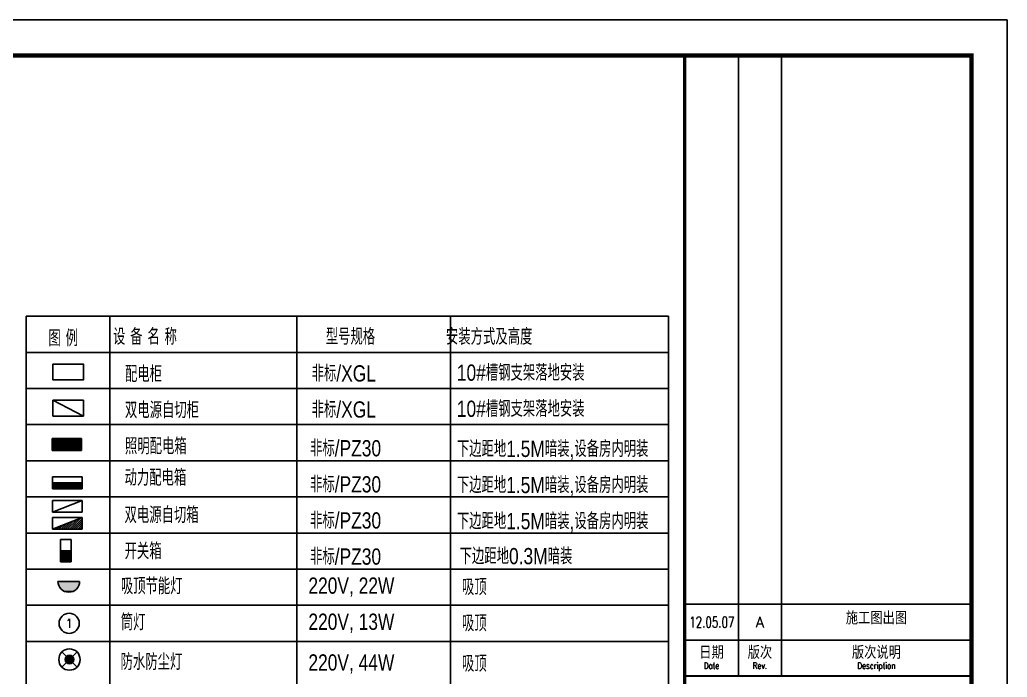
# Model space of a CAD drawing. Extents: x -336391 to 664021, y -458009 to -178412.
# Drawn here: x -50162 to -22611, y -321666 to -303329 of the extents above; entities that cross this region are included whole.
import ezdxf
from ezdxf.enums import TextEntityAlignment as Align

# ---------------------------------------------------------------- set-up
doc = ezdxf.new("R2010")
doc.units = 0
doc.header["$LTSCALE"] = 1000
doc.header["$MEASUREMENT"] = 0
doc.layers.get('0').update_dxf_attribs({"linetype": 'CONTINUOUS'})
doc.layers.add('EQUIP', color=3, linetype='CONTINUOUS')
doc.layers.add('图框', color=7, linetype='CONTINUOUS')
doc.styles.add('_COMPLEX', font='COMPLEX.shx', dxfattribs={"width": 0.75})
doc.styles.add('IDQSTYLE', font='tjromand.shx', dxfattribs={"width": 0.7, "bigfont": 'tjhztxt.shx'})
doc.styles.get("Standard").update_dxf_attribs({"font": 'simplex.shx', "bigfont": 'hztxt.shx'})
doc.styles.add('TKZ1_tjhts.shx', font='tjromant.shx', dxfattribs={"bigfont": 'tjhts.shx'})
doc.styles.add('TKZ2_tjkts.shx', font='tjromant.shx', dxfattribs={"bigfont": 'tjkts.shx'})

# ---------------------------------------------------------------- blocks, each defined once
blk = doc.blocks.new('_LINKPT1')
at = {"color": 0}
blk.add_line((0, 0), (0, 0), dxfattribs=at)
blk = doc.blocks.new('_Y18TZW')
blk.add_line((-0.5, 0), (0.5, 0))
blk.add_arc((0, 0), 0.5, 180, 0)
for points in [[(0.433, -0.25), (-0.433, -0.25), (0.5, 0), (-0.5, 0)], [(0.25, -0.433), (-0.25, -0.433), (0.433, -0.25), (-0.433, -0.25)], [(0, -0.5), (0, -0.5), (0.25, -0.433), (-0.25, -0.433)]]:
    blk.add_solid(points)
at = {"xscale": 0.002, "yscale": 0.002, "zscale": 0.002}
for p in [(-0.5, 0), (-0.5, 0), (-0.5, 0), (0, 0), (0.5, 0), (0.5, 0), (0.5, 0), (0, -0.5), (0, -0.5), (0, -0.5)]:
    blk.add_blockref('_LINKPT1', p, dxfattribs=at)
at = {"flags": 9}
blk.add_attdef('A', (0, 0), '', height=0.00002, dxfattribs=at)
blk = doc.blocks.new('*X78')
at = {"color": 0}
for p, q in [((-250, 33), (-83, 200)), ((-250, 68), (-118, 200)), ((-250, 104), (-154, 200)), ((-250, 139), (-189, 200)), ((-250, 174), (-224, 200)), ((-247, 0), (-47, 200)), ((-212, 0), (-12, 200)), ((-177, 0), (23, 200)), ((-141, 0), (59, 200)), ((-106, 0), (94, 200)), ((-71, 0), (129, 200)), ((-35, 0), (165, 200)), ((0, 0), (200, 200)), ((35, 0), (235, 200)), ((71, 0), (250, 179)), ((106, 0), (250, 144)), ((141, 0), (250, 109)), ((177, 0), (250, 73)), ((212, 0), (250, 38)), ((247, 0), (250, 3))]:
    blk.add_line(p, q, dxfattribs=at)
blk = doc.blocks.new('_Z3')
at = {"color": 0}
for p, q in [((-0.75, 0.6), (-0.75, 0)), ((0.75, 0.6), (-0.75, 0.6)), ((0.75, 0), (0.75, 0.6)), ((-0.75, 0), (0.75, 0))]:
    blk.add_line(p, q, dxfattribs=at)
at = {"color": 0, "const_width": 0.6}
blk.add_lwpolyline([(-0.75, 0.3), (0.75, 0.3)], dxfattribs=at)
at = {"color": 0, "xscale": 0.003, "yscale": 0.003, "zscale": 0.003}
blk.add_blockref('*X78', (0, 0), dxfattribs=at)
at = {"color": 0}
for p in [(0, 0.6), (-0.75, 0.3), (0, 0), (0.75, 0.3)]:
    blk.add_blockref('_LINKPT1', p, dxfattribs=at)
at = {"color": 0, "width": 0.8, "flags": 9}
blk.add_attdef('A', (0, 0), '', height=0.00003, dxfattribs=at)
blk = doc.blocks.new('KY2K6757')
for p, q in [((0.775, 0.405), (-0.785, 0.405)), ((-0.785, 0.405), (-0.785, -0.395)), ((0.775, -0.395), (0.775, 0.405)), ((-0.785, -0.395), (0.775, -0.395))]:
    blk.add_line(p, q)
at = {"const_width": 0.04}
blk.add_lwpolyline([(-0.785, 0.405), (-0.785, -0.395), (0.775, -0.395), (0.775, 0.405)], close=True, dxfattribs=at)
at = {"xscale": 0.002, "yscale": 0.002, "zscale": 0.002}
for p in [(-0.785, 0.005), (-0.005, 0.405), (0.775, 0.005), (-0.005, -0.395)]:
    blk.add_blockref('_LINKPT1', p, dxfattribs=at)
at = {"flags": 9}
blk.add_attdef('A', (0, 0), '', height=0.00002, dxfattribs=at)
blk = doc.blocks.new('_Y12THI')
at = {"color": 0}
for p, q in [((-0.354, 0.354), (0.354, -0.354)), ((0.354, 0.354), (-0.354, -0.354))]:
    blk.add_line(p, q, dxfattribs=at)
for radius in [0.5, 0.2]:
    blk.add_circle((0, 0), radius, dxfattribs=at)
for points in [[(-0.173, 0.1), (0.173, 0.1), (-0.2, 0), (0.2, 0)], [(-0.173, -0.1), (0.173, -0.1), (-0.2, 0), (0.2, 0)], [(-0.1, 0.173), (0.1, 0.173), (-0.173, 0.1), (0.173, 0.1)], [(0, 0.2), (0, 0.2), (-0.1, 0.173), (0.1, 0.173)], [(-0.1, -0.173), (0.1, -0.173), (-0.173, -0.1), (0.173, -0.1)], [(0, -0.2), (0, -0.2), (-0.1, -0.173), (0.1, -0.173)]]:
    blk.add_solid(points, dxfattribs=at)
for p in [(0, 0.5), (-0.5, 0), (0.5, 0), (0, -0.5)]:
    blk.add_blockref('_LINKPT1', p, dxfattribs=at)
at = {"color": 0, "width": 0.8, "flags": 9}
blk.add_attdef('A', (0, 0), '', height=0.00002, dxfattribs=at)
blk = doc.blocks.new('*X87')
at = {"color": 0}
for p, q in [((-250, 33), (-183, 100)), ((-250, 68), (-218, 100)), ((-247, 0), (-147, 100)), ((-212, 0), (-112, 100)), ((-177, 0), (-77, 100)), ((-141, 0), (-41, 100)), ((-106, 0), (-6, 100)), ((-71, 0), (29, 100)), ((-35, 0), (65, 100)), ((0, 0), (100, 100)), ((35, 0), (135, 100)), ((71, 0), (171, 100)), ((106, 0), (206, 100)), ((141, 0), (241, 100)), ((177, 0), (250, 73)), ((212, 0), (250, 38)), ((247, 0), (250, 3))]:
    blk.add_line(p, q, dxfattribs=at)
blk = doc.blocks.new('_Z1')
at = {"color": 0}
for p, q in [((-0.75, 0.6), (-0.75, 0)), ((0.75, 0.6), (-0.75, 0.6)), ((0.75, 0), (0.75, 0.6)), ((-0.75, 0.3), (0.75, 0.3)), ((-0.75, 0), (0.75, 0))]:
    blk.add_line(p, q, dxfattribs=at)
at = {"color": 0, "const_width": 0.3}
blk.add_lwpolyline([(-0.75, 0.15), (0.75, 0.15)], dxfattribs=at)
at = {"color": 0}
for p in [(0, 0.6), (-0.75, 0.3), (0, 0), (0.75, 0.3)]:
    blk.add_blockref('_LINKPT1', p, dxfattribs=at)
at = {"color": 0, "xscale": 0.003, "yscale": 0.003, "zscale": 0.003}
blk.add_blockref('*X87', (0, 0), dxfattribs=at)
at = {"color": 0, "width": 0.8, "flags": 9}
blk.add_attdef('A', (0, 0), '', height=0.00003, dxfattribs=at)
blk.add_attdef('A', (0, 0), '', height=0.00003, dxfattribs=at)
blk = doc.blocks.new('*X47')
at = {"color": 0}
for p, q in [((35, 0), (226, 190)), ((71, 0), (250, 179)), ((-247, 0), (-246, 2)), ((-212, 0), (-187, 25)), ((-177, 0), (-128, 49)), ((-141, 0), (-69, 72)), ((-106, 0), (-10, 96)), ((-71, 0), (49, 120)), ((-35, 0), (108, 143)), ((0, 0), (167, 167)), ((106, 0), (250, 144)), ((141, 0), (250, 109)), ((177, 0), (250, 73)), ((212, 0), (250, 38)), ((247, 0), (250, 3))]:
    blk.add_line(p, q, dxfattribs=at)
blk = doc.blocks.new('_Z5')
at = {"color": 0}
for p, q in [((-0.75, 0.6), (-0.75, 0)), ((0.75, 0.6), (-0.75, 0.6)), ((-0.75, 0), (0.75, 0.6)), ((0.75, 0), (0.75, 0.6)), ((-0.75, 0), (0.75, 0))]:
    blk.add_line(p, q, dxfattribs=at)
blk.add_solid([(-0.75, 0), (0.75, 0), (0.75, 0.6)], dxfattribs=at)
at = {"color": 0, "xscale": 0.003, "yscale": 0.003, "zscale": 0.003}
blk.add_blockref('*X47', (0, 0), dxfattribs=at)
at = {"color": 0}
for p in [(0, 0.6), (-0.75, 0.3), (0, 0), (0.75, 0.3)]:
    blk.add_blockref('_LINKPT1', p, dxfattribs=at)
at = {"color": 0, "width": 0.8, "flags": 9}
blk.add_attdef('A', (0, 0), '', height=0.00003, dxfattribs=at)
blk = doc.blocks.new('AL1IWTZO')
blk.add_circle((0, 0), 0.5)
at = {"xscale": 0.002, "yscale": 0.002, "zscale": 0.002}
for p in [(0, 0.5), (-0.5, 0), (0.5, 0), (0, -0.5)]:
    blk.add_blockref('_LINKPT1', p, dxfattribs=at)
at = {"style": '_COMPLEX', "width": 0.8, "flags": 8}
blk.add_attdef('$TEXT$', text='', height=0.46, dxfattribs=at).set_placement((0, 0), align=Align.MIDDLE_CENTER)
at = {"flags": 9}
blk.add_attdef('A', (0, 0), '', height=0.00002, dxfattribs=at)
blk = doc.blocks.new('_Z24QJI')
at = {"color": 0}
for p, q in [((-0.75, 0), (0.75, 0.6)), ((0.75, 0.6), (-0.75, 0.6)), ((-0.75, 0.6), (-0.75, 0)), ((0.75, 0), (0.75, 0.6)), ((-0.75, 0), (0.75, 0))]:
    blk.add_line(p, q, dxfattribs=at)
for p in [(0, 0.6), (-0.75, 0.3), (0, 0), (0.75, 0.3)]:
    blk.add_blockref('_LINKPT1', p, dxfattribs=at)
at = {"color": 0, "width": 0.8, "flags": 9}
blk.add_attdef('A', (0, 0), '', height=0.00002, dxfattribs=at)
blk = doc.blocks.new('A$C15410C04')
for p, q in [((76600, 58400), (76600, 41100)), ((77800, 58400), (77800, 41100)), ((75100, 42100), (76300, 42100)), ((75100, 42100), (83100, 42100)), ((75100, 41100), (83100, 41100))]:
    blk.add_line(p, q)
for points, const_width in [([(75100, 58400), (75100, 1000)], 100), ([(75100, 41100), (83100, 41100)], 60)]:
    blk.add_lwpolyline(points, dxfattribs=dict(const_width=const_width))
at = {"layer": '图框'}
for p, q in [((84100, 59400), (0, 59400)), ((84100, 0), (84100, 59400)), ((75100, 43100), (83100, 43100))]:
    blk.add_line(p, q, dxfattribs=at)
at = {"layer": '图框', "const_width": 120}
blk.add_lwpolyline([(83100, 58400), (2500, 58400), (2500, 1000), (83100, 1000)], close=True, dxfattribs=at)
at = {"style": 'TKZ2_tjkts.shx'}
for s, p in [('日期', (75850, 41755)), ('版次', (77200, 41755)), ('版次说明', (80450, 41755))]:
    blk.add_text(s, height=360, dxfattribs=at).set_placement(p, align=Align.MIDDLE_CENTER)
at = {"style": 'TKZ2_tjkts.shx', "width": 0.8}
for s, p in [('Date', (75850, 41385)), ('Rev.', (77200, 41385)), ('Description', (80450, 41385))]:
    blk.add_text(s, height=180, dxfattribs=at).set_placement(p, align=Align.MIDDLE_CENTER)
at = {"layer": '图框', "style": 'TKZ1_tjhts.shx', "width": 0.7}
blk.add_text('12.05.07', height=300, dxfattribs=at).set_placement((75858, 42600), align=Align.MIDDLE_CENTER)
at = {"layer": '图框', "style": 'TKZ1_tjhts.shx'}
for s, height, p in [('A', 300, (77200, 42600)), ('施工图出图', 360, (80450, 42716))]:
    blk.add_text(s, height=height, dxfattribs=at).set_placement(p, align=Align.MIDDLE_CENTER)
blk = doc.blocks.new('YD1IPYYD')
for p, q in [((0.775, 0.405), (-0.785, 0.405)), ((-0.785, 0.405), (-0.785, -0.395)), ((-0.785, 0.405), (0.775, -0.395)), ((0.775, -0.395), (0.775, 0.405)), ((-0.785, -0.395), (0.775, -0.395))]:
    blk.add_line(p, q)
at = {"const_width": 0.04}
blk.add_lwpolyline([(-0.785, 0.405), (-0.785, -0.395), (0.775, -0.395), (0.775, 0.405)], close=True, dxfattribs=at)
at = {"xscale": 0.002, "yscale": 0.002, "zscale": 0.002}
for p in [(-0.785, 0.005), (-0.005, 0.405), (0.775, 0.005), (-0.005, -0.395)]:
    blk.add_blockref('_LINKPT1', p, dxfattribs=at)
at = {"flags": 9}
blk.add_attdef('A', (0, 0), '', height=0.00002, dxfattribs=at)
blk = doc.blocks.new('_Z27APN')
at = {"color": 0}
for p, q in [((-0.292, 1.25), (-0.292, 0)), ((0.292, 1.25), (-0.292, 1.25)), ((0.292, 0), (0.292, 1.25)), ((-0.292, 0.625), (0.292, 0.625)), ((-0.292, 0), (0.292, 0))]:
    blk.add_line(p, q, dxfattribs=at)
blk.add_solid([(-0.292, 0.625), (0.292, 0.625), (-0.292, 0), (0.292, 0)], dxfattribs=at)
for p in [(0, 1.25), (-0.292, 0.625), (0.292, 0.625), (0, 0)]:
    blk.add_blockref('_LINKPT1', p, dxfattribs=at)
at = {"color": 0, "width": 0.8, "flags": 9}
blk.add_attdef('A', (0, 0), '', height=0.00002, dxfattribs=at)

msp = doc.modelspace()

# ---------------------------------------------------------------- linework, layer by layer
at = {"layer": 'EQUIP'}
for p, q in [((-49986.1, -334729.6), (-49986.1, -311600.5)), ((-49986.1, -311600.5), (-32064.4, -311600.5)), ((-47651.4, -334729.6), (-47651.4, -311600.5)), ((-42431.4, -334729.6), (-42431.4, -311600.5)), ((-38148.3, -334729.6), (-38148.3, -311600.5)), ((-32064.4, -334729.6), (-32064.4, -311600.5)), ((-49986.1, -312607.8), (-32064.4, -312607.8)), ((-49986.1, -313614.8), (-32064.4, -313614.8)), ((-49986.1, -314621.8), (-32064.4, -314621.8)), ((-49986.1, -315628.9), (-32064.4, -315628.9)), ((-49986.1, -316636.3), (-32064.4, -316636.3)), ((-49986.1, -317643.7), (-32064.4, -317643.7)), ((-49986.1, -318650.8), (-32064.4, -318650.8)), ((-49986.1, -319658), (-32064.4, -319658)), ((-49986.1, -320665.2), (-32064.4, -320665.2))]:
    msp.add_line(p, q, dxfattribs=at)
at = {"layer": '图框'}
msp.add_line((-22610.8, -303329.4), (-106710.8, -303329.4), dxfattribs=at)

# ---------------------------------------------------------------- block references
at = {"layer": 'EQUIP'}
for name, p, xscale, yscale, zscale in [('KY2K6757', (-48807.9, -313156.8), 549.4202208020724, 549.4202208022034, 549.4202208045668), ('YD1IPYYD', (-48807.9, -314163.9), 549.4202208021378, 549.4202208021378, 549.4202208021378), ('_Z1', (-48835.6, -316407.7), 549.0939021427184, 549.0939021428494, 549.093902142722), ('_Z24QJI', (-48835.6, -317064.2), 549.0939021427839, 549.0939021427694, 549.0939021427839), ('_Z5', (-48835.6, -317538.7), 549.0939021427184, 549.0939021428494, 549.0939021427217), ('_Z27APN', (-48877, -318450.5), 500, 500, 500), ('_Y18TZW', (-48793.3, -318992.1), 604.3622428843228, 604.3622428843228, 604.3622428850235), ('_Y12THI', (-48774.3, -321171.7), 596.1590937549627, 596.1590937549627, 596.1590937549553)]:
    msp.add_blockref(name, p, dxfattribs=dict(at, xscale=xscale, yscale=yscale, zscale=zscale))
at = {"layer": 'EQUIP', "xscale": 549.0939021427184, "yscale": 549.0939021428494, "zscale": 549.093902142722, "rotation": 180}
msp.add_blockref('_Z3', (-48848.6, -315011.7), dxfattribs=at)
at = {"layer": 'EQUIP', "xscale": 562.5, "yscale": 562.5, "zscale": 562.5}
msp.add_blockref('AL1IWTZO', (-48784, -320162.4), dxfattribs=at).add_auto_attribs({'$TEXT$': '1'})
at = {"layer": '图框'}
msp.add_blockref('A$C15410C04', (-106710.8, -362729.4), dxfattribs=at)

# ---------------------------------------------------------------- texts
at = {"layer": 'EQUIP', "style": 'IDQSTYLE', "width": 0.8}
for s, height, p in [('图 例    ', 453.27, (-49360.8, -312436.6)), (' 设 备 名 称    ', 453.272, (-47694.2, -312394.9)), ('型号规格      ', 453.27, (-41624.5, -312394.9)), ('        安装方式及高度', 453.272, (-39348.8, -312394.9)), ('配电柜', 453.27, (-47226.1, -313435.5)), ('10#槽钢支架落地安装', 453.272, (-37967.5, -313397.9)), ('双电源自切柜', 453.27, (-47226.1, -314442.5)), ('10#槽钢支架落地安装', 453.272, (-37967.5, -314405)), ('照明配电箱', 453.27, (-47226.1, -315448.7)), ('非标/PZ30', 453.27, (-42062.9, -315505.8)), ('下边距地1.5M暗装,设备房内明装', 453.272, (-37967.5, -315523.1)), ('动力配电箱', 453.27, (-47238.2, -316325.3)), ('非标/PZ30', 453.27, (-42062.9, -316512.3)), ('下边距地1.5M暗装,设备房内明装', 453.272, (-37967.5, -316530.6)), ('双电源自切箱', 453.27, (-47238.2, -317368.8)), ('非标/PZ30', 453.27, (-42062.9, -317519.5)), ('下边距地1.5M暗装,设备房内明装', 453.272, (-37967.5, -317537.8)), ('开关箱', 453.27, (-47238.2, -318375.9)), ('非标/PZ30', 453.27, (-42062.9, -318526.6)), ('下边距地0.3M暗装 ', 453.272, (-37889.6, -318515.1)), ('吸顶节能灯', 453.27, (-47340.4, -319351)), ('220V, 22W', 453.27, (-42108.7, -319336.7)), ('吸顶', 453.27, (-37823.7, -319377.3)), ('筒灯', 453.27, (-47340.4, -320358)), ('220V, 13W', 453.27, (-42108.7, -320343.8)), ('吸顶', 453.27, (-37823.7, -320384.4)), ('防水防尘灯', 453.27, (-47348.5, -321465)), ('220V, 44W', 453.27, (-42108.7, -321480.6)), ('吸顶', 453.27, (-37823.7, -321514.7))]:
    msp.add_text(s, height=height, dxfattribs=at).set_placement(p)
for p in [(-41121.2, -313171.1), (-41121.2, -314178.1)]:
    msp.add_text('非标/XGL', height=453.27, dxfattribs=at).set_placement(p, align=Align.MIDDLE)

doc.saveas('drawing.dxf')
